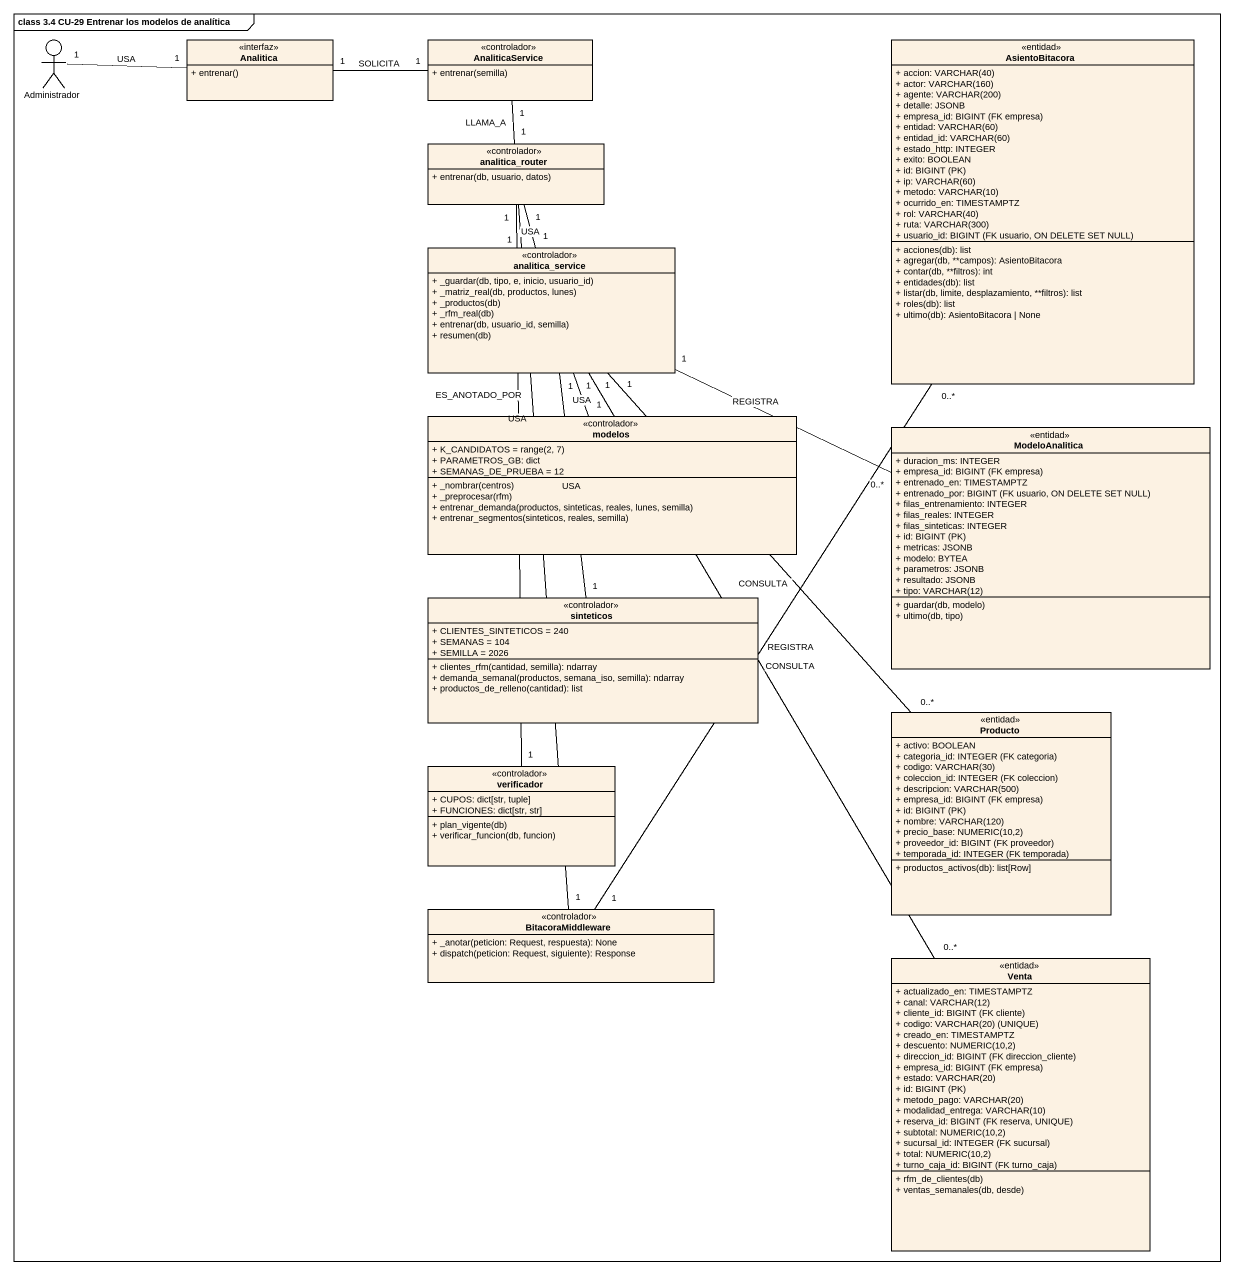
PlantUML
@startuml
mainframe class 3.4 CU-29 Entrenar los modelos de analítica
allowmixing
hide circle
hide empty members
skinparam classAttributeIconSize 0
actor Administrador
class Analitica <<interfaz>> {
  + entrenar()
}
class AnaliticaService <<controlador>> {
  + entrenar(semilla)
}
class AsientoBitacora <<entidad>> {
  {field} + accion: VARCHAR(40)
  {field} + actor: VARCHAR(160)
  {field} + agente: VARCHAR(200)
  + detalle: JSONB
  {field} + empresa_id: BIGINT (FK empresa)
  {field} + entidad: VARCHAR(60)
  {field} + entidad_id: VARCHAR(60)
  + estado_http: INTEGER
  + exito: BOOLEAN
  {field} + id: BIGINT (PK)
  {field} + ip: VARCHAR(60)
  {field} + metodo: VARCHAR(10)
  + ocurrido_en: TIMESTAMPTZ
  {field} + rol: VARCHAR(40)
  {field} + ruta: VARCHAR(300)
  {field} + usuario_id: BIGINT (FK usuario, ON DELETE SET NULL)
  + acciones(db): list
  + agregar(db, **campos): AsientoBitacora
  + contar(db, **filtros): int
  + entidades(db): list
  + listar(db, limite, desplazamiento, **filtros): list
  + roles(db): list
  + ultimo(db): AsientoBitacora | None
}
class analitica_router <<controlador>> {
  + entrenar(db, usuario, datos)
}
class analitica_service <<controlador>> {
  + _guardar(db, tipo, e, inicio, usuario_id)
  + _matriz_real(db, productos, lunes)
  + _productos(db)
  + _rfm_real(db)
  + entrenar(db, usuario_id, semilla)
  + resumen(db)
}
class modelos <<controlador>> {
  {field} + K_CANDIDATOS = range(2, 7)
  + PARAMETROS_GB: dict
  + SEMANAS_DE_PRUEBA = 12
  + _nombrar(centros)
  + _preprocesar(rfm)
  + entrenar_demanda(productos, sinteticas, reales, lunes, semilla)
  + entrenar_segmentos(sinteticos, reales, semilla)
}
class ModeloAnalitica <<entidad>> {
  + duracion_ms: INTEGER
  {field} + empresa_id: BIGINT (FK empresa)
  + entrenado_en: TIMESTAMPTZ
  {field} + entrenado_por: BIGINT (FK usuario, ON DELETE SET NULL)
  + filas_entrenamiento: INTEGER
  + filas_reales: INTEGER
  + filas_sinteticas: INTEGER
  {field} + id: BIGINT (PK)
  + metricas: JSONB
  + modelo: BYTEA
  + parametros: JSONB
  + resultado: JSONB
  {field} + tipo: VARCHAR(12)
  + guardar(db, modelo)
  + ultimo(db, tipo)
}
class sinteticos <<controlador>> {
  + CLIENTES_SINTETICOS = 240
  + SEMANAS = 104
  + SEMILLA = 2026
  + clientes_rfm(cantidad, semilla): ndarray
  + demanda_semanal(productos, semana_iso, semilla): ndarray
  + productos_de_relleno(cantidad): list
}
class Producto <<entidad>> {
  + activo: BOOLEAN
  {field} + categoria_id: INTEGER (FK categoria)
  {field} + codigo: VARCHAR(30)
  {field} + coleccion_id: INTEGER (FK coleccion)
  {field} + descripcion: VARCHAR(500)
  {field} + empresa_id: BIGINT (FK empresa)
  {field} + id: BIGINT (PK)
  {field} + nombre: VARCHAR(120)
  {field} + precio_base: NUMERIC(10,2)
  {field} + proveedor_id: BIGINT (FK proveedor)
  {field} + temporada_id: INTEGER (FK temporada)
  + productos_activos(db): list[Row]
}
class verificador <<controlador>> {
  + CUPOS: dict[str, tuple]
  + FUNCIONES: dict[str, str]
  + plan_vigente(db)
  + verificar_funcion(db, funcion)
}
class BitacoraMiddleware <<controlador>> {
  + _anotar(peticion: Request, respuesta): None
  + dispatch(peticion: Request, siguiente): Response
}
class Venta <<entidad>> {
  + actualizado_en: TIMESTAMPTZ
  {field} + canal: VARCHAR(12)
  {field} + cliente_id: BIGINT (FK cliente)
  {field} + codigo: VARCHAR(20) (UNIQUE)
  + creado_en: TIMESTAMPTZ
  {field} + descuento: NUMERIC(10,2)
  {field} + direccion_id: BIGINT (FK direccion_cliente)
  {field} + empresa_id: BIGINT (FK empresa)
  {field} + estado: VARCHAR(20)
  {field} + id: BIGINT (PK)
  {field} + metodo_pago: VARCHAR(20)
  {field} + modalidad_entrega: VARCHAR(10)
  {field} + reserva_id: BIGINT (FK reserva, UNIQUE)
  {field} + subtotal: NUMERIC(10,2)
  {field} + sucursal_id: INTEGER (FK sucursal)
  {field} + total: NUMERIC(10,2)
  {field} + turno_caja_id: BIGINT (FK turno_caja)
  + rfm_de_clientes(db)
  + ventas_semanales(db, desde)
}
Administrador "1" -right- "1" Analitica : USA
Analitica "1" -right- "1" AnaliticaService : SOLICITA
AnaliticaService "1" -- "1" analitica_router : LLAMA_A
analitica_router "1" -- "1" analitica_service : USA
analitica_router "1" -- "1" verificador : USA
analitica_router "1" -- "1" BitacoraMiddleware : ES_ANOTADO_POR
analitica_service "1" -- "1" modelos : USA
analitica_service "1" -right- "0..*" ModeloAnalitica : REGISTRA
analitica_service "1" -- "1" sinteticos : USA
analitica_service "1" -- "0..*" Producto : CONSULTA
analitica_service "1" -- "0..*" Venta : CONSULTA
BitacoraMiddleware "1" -up- "0..*" AsientoBitacora : REGISTRA
@enduml
